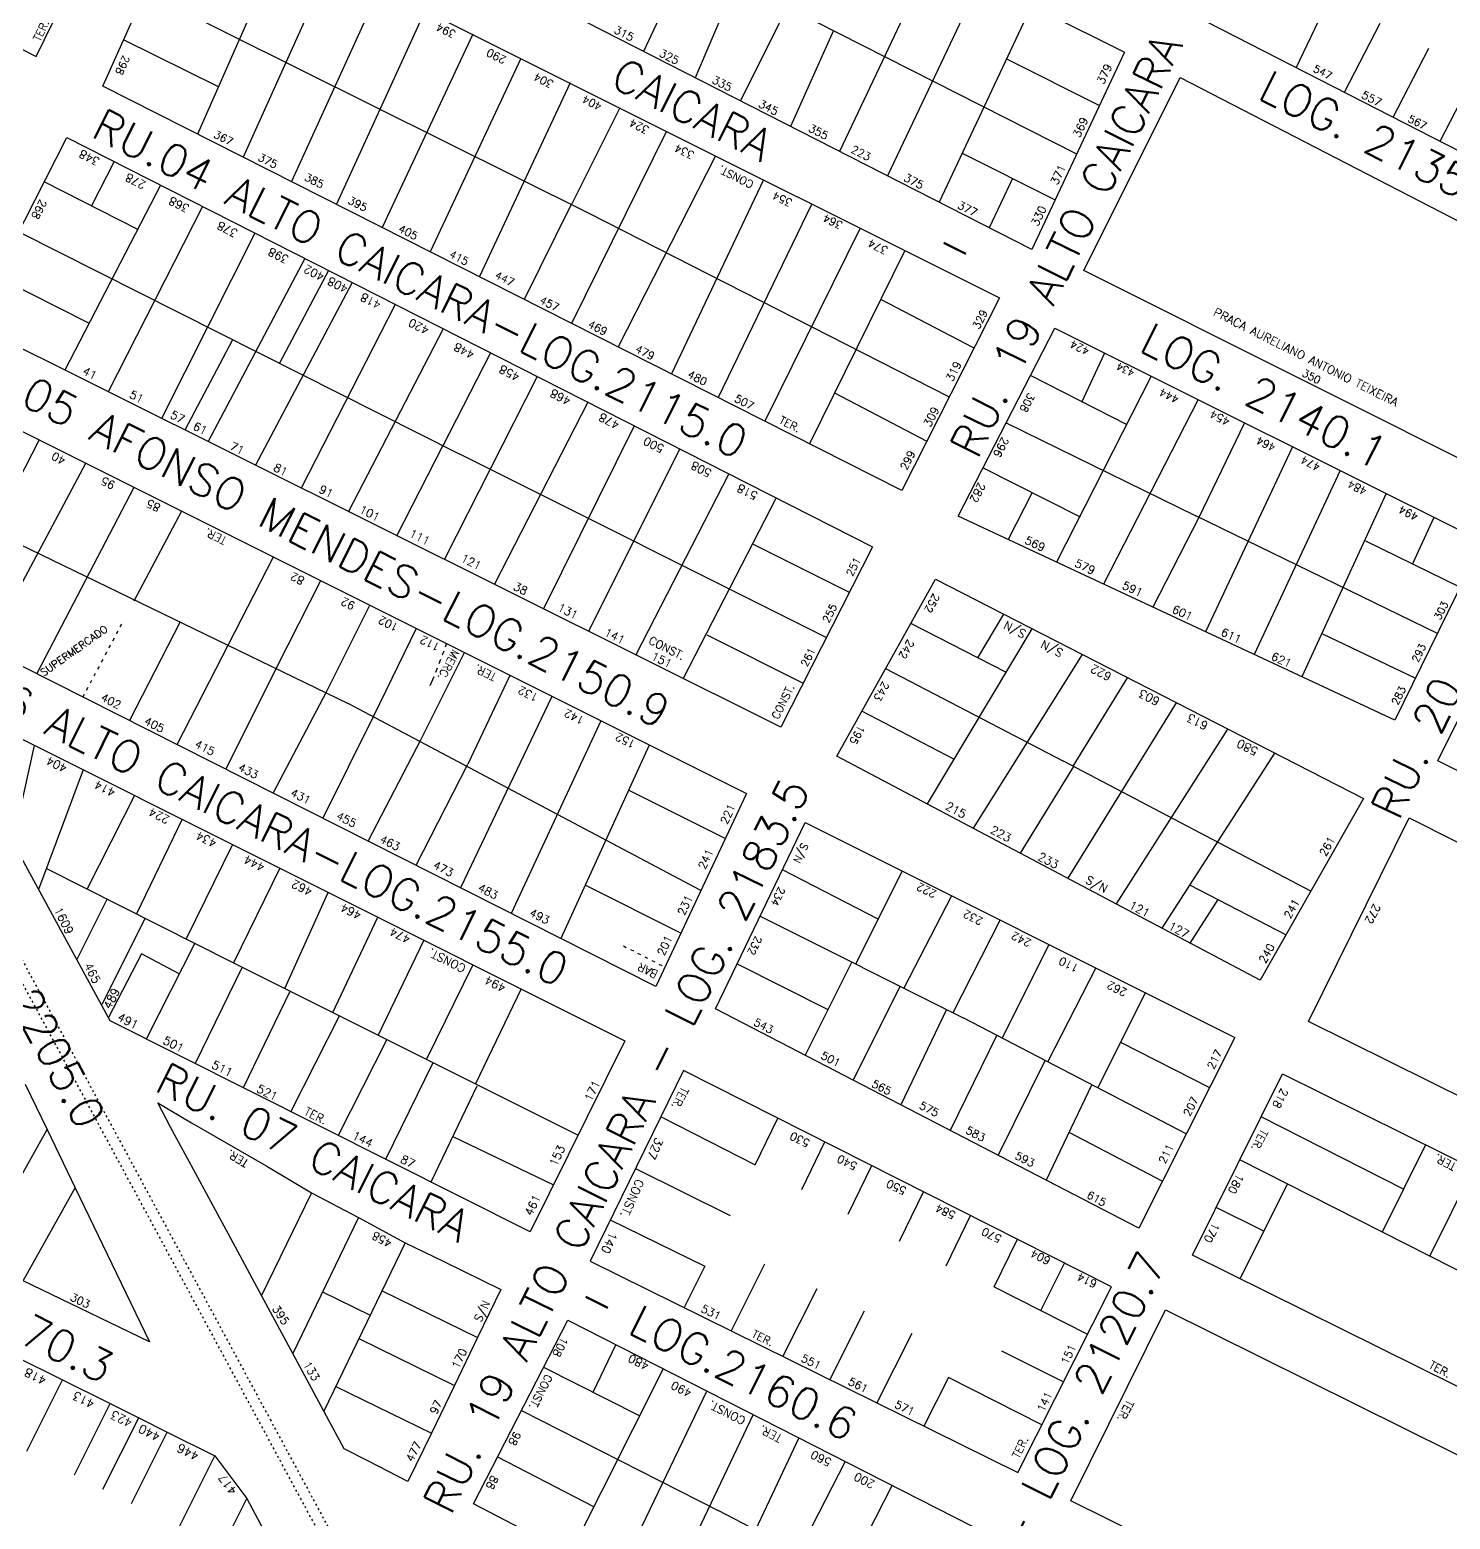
# Model space of a CAD drawing. Extents: x 714896 to 749292, y 8417558 to 8447149.
# Drawn here: x 741851.2 to 742118.2, y 8424112.7 to 8424392.5 of the extents above; entities that cross this region are included whole.
import ezdxf

# ---------------------------------------------------------------- set-up
doc = ezdxf.new("R2010")
doc.units = 0
doc.header["$MEASUREMENT"] = 0
doc.linetypes.add('ACAD_ISO03W100', pattern=[30, 12, -18])
for name, color, linetype in [('LOTE', 7, 'CONTINUOUS'), ('NUM-PORTA', 7, 'CONTINUOUS'), ('QUADRA', 6, 'CONTINUOUS'), ('TEXTO', 7, 'CONTINUOUS'), ('TEXTODERUA', 3, 'CONTINUOUS')]:
    doc.layers.add(name, color=color, linetype=linetype)
doc.styles.add('ROMANS', font='ROMANS.SHX', dxfattribs={"height": 1.5})
doc.styles.add('ROMANS3-5', font='romans.shx', dxfattribs={"height": 3.5})

msp = doc.modelspace()

# ---------------------------------------------------------------- linework, layer by layer
at = {"layer": 'LOTE', "color": 7}
for p, q in [((741898.87, 8424409.46, 538.82), (741882.77, 8424372.94, 537.46)), ((741974.91, 8424406.26, 535.83), (741966.56, 8424388.47, 536.57)), ((742047.98, 8424369.18, 535.57), (741974.91, 8424406.26, 535.83)), ((742020.79, 8424406.33, 534.95), (742003.38, 8424369.68, 536.57)), ((741907.77, 8424405.02, 538.82), (741891.35, 8424368.6, 537.46)), ((741917, 8424400.4, 538.82), (741900.42, 8424364.01, 537.46)), ((741984, 8424401.64, 535.82), (741976.26, 8424383.52, 536.57)), ((742029.87, 8424401.81, 534.95), (742012.42, 8424365.07, 536.57)), ((741872.88, 8424399.62, 537.47), (741956.29, 8424358.06, 538.22)), ((741925.56, 8424396.12, 538.82), (741908.85, 8424359.75, 537.46)), ((741993.55, 8424396.8, 535.81), (741984.8, 8424379.16, 536.57)), ((742039.45, 8424397.03, 534.95), (742022.13, 8424360.12, 536.57)), ((742002.28, 8424392.37, 535.8), (741994.17, 8424374.38, 536.57)), ((742089.22, 8424385.37, 535.35), (742093.43, 8424394.13, 535.19)), ((742104.93, 8424393.69, 535.35), (742098.22, 8424380.77, 535.35)), ((741886.68, 8424381.83, 537.76), (741868.84, 8424390.63, 537.47)), ((741934.46, 8424391.68, 538.82), (741917.43, 8424355.4, 537.46)), ((742114.11, 8424388.99, 535.35), (742107.4, 8424376.07, 535.35)), ((741943.52, 8424387.15, 538.82), (741926.5, 8424350.81, 537.46)), ((742034.65, 8424387.15, 535.48), (742052.27, 8424378.32, 535.57)), ((742122.93, 8424384.48, 535.35), (742116.22, 8424371.56, 535.35)), ((741952.75, 8424382.53, 538.82), (741935.73, 8424346.14, 537.46)), ((741962.13, 8424377.84, 538.82), (741953.02, 8424359.7, 538.21)), ((741970.86, 8424373.48, 538.82), (741953.06, 8424337.37, 537.46)), ((742026.34, 8424369.43, 536.02), (742043.93, 8424360.56, 535.57)), ((741867.09, 8424367.76), (741862.81, 8424359.46, -0.33)), ((741980.08, 8424368.87, 538.82), (741961.81, 8424332.95, 537.46)), ((741871.65, 8424354.96, 535.6), (741853.94, 8424363.97, 534.82)), ((741989.14, 8424364.34, 538.82), (741971.85, 8424327.87, 537.46)), ((742035.89, 8424364.61, -0.41), (742031.53, 8424355.32)), ((741875.78, 8424363.34, 536.21), (741857.84, 8424328.55, 534.82)), ((741883.68, 8424359.33, 536.21), (741865.93, 8424324.52, 534.82)), ((741952.99, 8424359.72, 538.21), (741944.15, 8424341.88, 537.46)), ((741998.2, 8424359.81, 538.82), (741980.6, 8424323.44, 537.46)), ((741956.29, 8424358.06, 538.22), (742024.02, 8424323.58, 539.53)), ((741849.14, 8424354.54, 534.82), (741931.92, 8424312.85, 535.49)), ((741893.55, 8424354.31, 536.21), (741876, 8424319.51, 534.82)), ((742007.26, 8424355.28, 538.82), (741989.35, 8424319.01, 537.46)), ((742015.66, 8424351.08, 538.82), (741997.77, 8424314.75, 537.46)), ((741902.93, 8424349.55, 536.21), (741884.74, 8424315.15, 534.82)), ((741907.37, 8424347.31, 536.21), (741898.14, 8424329.86, 535.5)), ((741844.9, 8424346.22, 534.82), (741862.41, 8424337.41, 534.96)), ((741911.82, 8424345.04, 536.21), (741893.66, 8424310.71, 534.82)), ((742011.11, 8424341.89, 538.72), (742028.66, 8424332.74, 539.53)), ((741919.88, 8424340.94, 536.21), (741902.24, 8424306.43, 534.82)), ((741928.93, 8424336.35, 536.21), (741911.15, 8424301.99, 534.82)), ((741889.34, 8424334.29, 535.51), (741880.36, 8424317.32, 534.82)), ((741937.82, 8424331.84, 536.21), (741928.88, 8424314.38, 535.49)), ((742048.92, 8424322.58, 536.5), (742053.23, 8424331.8, 536.47)), ((741946.55, 8424327.41, 536.21), (741929.14, 8424293.03, 534.82)), ((742057.48, 8424318.27, 536.49), (742039.3, 8424327.58, 536.55)), ((742061.96, 8424327.44, 536.47), (742044.18, 8424292.5, 536.55)), ((741956.09, 8424322.56, 536.21), (741938.55, 8424288.34, 534.82)), ((742002.47, 8424324.34, 538.27), (742019.8, 8424315.24, 539.53)), ((742070.78, 8424323.04, 536.47), (742053, 8424288.37, 536.55)), ((741964.81, 8424318.13, 536.21), (741947.79, 8424283.73, 534.82)), ((742034.72, 8424318.68, 536.55), (742070.36, 8424301.18, 536.49)), ((742079.51, 8424318.68, 536.47), (742070.93, 8424300.9, 536.49)), ((741835.01, 8424280.48, 536.7), (741852.98, 8424315.4, 532.9)), ((741920.23, 8424297.47, 534.82), (741928.88, 8424314.38, 535.49)), ((741973.37, 8424313.79, 536.21), (741956.21, 8424279.54, 534.82)), ((742088.5, 8424314.19, 536.47), (742072.15, 8424279.42, 536.55)), ((741861.71, 8424311.04, 532.9), (741843.19, 8424276.32, 536.68)), ((742000.9, 8424278.33, 535.96), (741931.92, 8424312.85, 535.49)), ((741982.59, 8424309.11, 536.21), (741965.12, 8424275.1, 534.82)), ((742048.68, 8424300.98, 536.52), (742030.36, 8424310.22, 536.55)), ((742097.5, 8424309.7, 536.47), (742081.35, 8424275.12, 536.55)), ((741825.66, 8424307.31, 531.34), (741911.09, 8424265.96, 534.2)), ((741870.77, 8424306.51, 532.9), (741852.53, 8424271.58, 536.68)), ((742039.61, 8424305.56, 536.53), (742035.12, 8424296.74, 536.55)), ((742106.14, 8424305.39, 536.47), (742090.27, 8424270.95, 536.55)), ((741991.47, 8424304.59, 536.21), (741974.03, 8424270.66, 534.82)), ((741879.73, 8424302.07, 532.9), (741870.76, 8424285.19, 534.74)), ((742070.93, 8424300.9, 536.49), (742062.29, 8424284.03, 536.55)), ((742115.75, 8424279.11, 536.31), (742070.36, 8424301.18, 536.49)), ((742115.09, 8424300.92, 536.47), (742111.07, 8424292.2, 536.49)), ((741987.19, 8424295.86, 535.85), (742005.24, 8424286.87, 535.96)), ((742102.22, 8424296.51, 536.45), (742120.03, 8424287.83, 536.31)), ((741896.96, 8424293.43, 532.9), (741878.92, 8424258.27, 536.7)), ((741905.86, 8424288.99, 532.9), (741897.67, 8424272.83, 534.15)), ((741915.08, 8424284.38, 532.9), (741906.92, 8424268.1, 534.18)), ((742034.2, 8424282.74, 534.68), (742029.31, 8424274.54, 534.3)), ((741879.48, 8424281.27, 534.69), (741869.96, 8424262.72, 536.7)), ((741923.81, 8424280.02, 532.9), (741915.79, 8424263.58, 534.2)), ((742034.63, 8424271.82, 534.27), (742016.78, 8424280.96, 534.75)), ((742039.54, 8424279.99, 534.68), (742019.88, 8424247.06, 533.17)), ((741929.37, 8424276.58, 532.96), (741929.57, 8424277.14, 532.9)), ((741978.45, 8424278.87, 535.36), (741996.54, 8424269.77, 535.96)), ((742094.16, 8424279.01, 536.47), (742111.62, 8424270.71, 536.31)), ((741932.87, 8424275.49, 532.9), (741924.68, 8424259.07, 534.21)), ((741928.19, 8424273.48, 533.25), (741928.5, 8424274.28, 533.18)), ((741928.8, 8424275.06, 533.11), (741929.09, 8424275.83, 533.04)), ((742049, 8424275.14, 534.68), (742028.51, 8424242.5, 533.17)), ((741897.67, 8424272.83, 534.15), (741888.09, 8424253.62, 536.7)), ((741927.53, 8424271.85, 533.38), (741927.86, 8424272.67, 533.31)), ((742012.06, 8424272.49, 534.75), (742045.52, 8424255.09, 533.85)), ((741926.49, 8424269.33, 533.56), (741927.19, 8424271.02, 533.44)), ((741941.44, 8424271.22, 532.9), (741933.55, 8424254.54, 534.2)), ((742057.48, 8424270.79, 534.68), (742047.26, 8424254.17, 533.84)), ((741906.92, 8424268.1, 534.18), (741896.94, 8424249.15, 536.7)), ((741977.34, 8424230.82, 532.9), (741911.09, 8424265.96, 534.2)), ((741949.34, 8424267.27, 532.9), (741932.17, 8424231.32, 536.7)), ((742066.67, 8424266.08, 534.68), (742046.29, 8424233.1, 533.17)), ((741915.79, 8424263.58, 534.2), (741906.28, 8424244.42, 536.7)), ((742024.88, 8424255.5, 533.78), (742007.6, 8424264.49, 534.75)), ((741958.57, 8424262.66, 532.9), (741941.67, 8424226.51, 536.7)), ((742076.31, 8424261.14, 534.68), (742055.36, 8424228.3, 533.17)), ((741852.08, 8424258.07), (741848.03, 8424239.9)), ((741924.68, 8424259.07, 534.21), (741914.8, 8424240.11, 536.7)), ((741967.63, 8424258.13, 532.9), (741951.01, 8424221.79, 536.7)), ((742091.97, 8424230.68, 532.29), (742045.52, 8424255.09, 533.85)), ((742085.15, 8424256.61, 534.68), (742063.99, 8424223.74, 533.17)), ((741861.27, 8424253.48), (741852.87, 8424231.02)), ((741923.81, 8424235.55, 536.7), (741933.55, 8424254.54, 534.2)), ((742037.4, 8424237.8, 533.17), (742047.43, 8424254.08, 533.83)), ((741981.93, 8424240.55, 532.9), (741963.76, 8424249.66, 8.6)), ((741870.89, 8424248.66), (741861.98, 8424231.13)), ((741879.84, 8424244.19), (741871.3, 8424226.43)), ((741889.3, 8424239.45), (741880.62, 8424221.73)), ((741854.35, 8424234.97), (741889.53, 8424217.23)), ((741898.23, 8424234.99), (741889.53, 8424217.23)), ((742010.63, 8424225.44, 531.64), (741992.66, 8424234.66, 531.74)), ((742015.17, 8424234.48, 531.74), (742006.47, 8424217.02, 531.63)), ((741899.16, 8424212.41), (741907.32, 8424230.44)), ((741973.55, 8424222.77, 532.9), (741955.58, 8424231.78, 14.53)), ((742024.45, 8424229.83, 531.74), (742015.51, 8424212.47, 531.59)), ((742069.19, 8424231.89, 533.31), (742087.31, 8424222.49, 532.29)), ((741865.77, 8424229.21), (741860.04, 8424217.84)), ((741872.92, 8424225.61), (741864.74, 8424209.39)), ((741908.2, 8424207.89), (741916.64, 8424225.78)), ((741988.49, 8424225.98, 531.74), (742026.79, 8424206.79, 531.53)), ((742033.56, 8424225.28, 531.74), (742024.72, 8424207.83, 531.54)), ((741925.29, 8424221.45), (741916.72, 8424203.63)), ((741872.22, 8424218.89), (741865.99, 8424206.96)), ((741879.3, 8424215.13), (741872.22, 8424218.89)), ((741882.24, 8424220.91), (741873.09, 8424202.9)), ((742042.75, 8424220.68, 531.74), (742033.98, 8424203.08, 531.48)), ((741891.15, 8424216.42), (741882.29, 8424198.29)), ((741889.53, 8424217.23), (741954.29, 8424184.85)), ((741934.48, 8424216.85), (741925.79, 8424199.1)), ((742005.69, 8424217.41, 531.63), (741996.95, 8424199.84, 531.84)), ((742051.59, 8424216.25, 531.74), (742042.54, 8424198.65, 531.4)), ((742005.97, 8424195.16, 531.84), (742014.79, 8424212.77, 531.59)), ((741900.13, 8424211.93), (741891.34, 8424193.74)), ((741943.56, 8424212.31), (741934.99, 8424194.5)), ((742060.88, 8424211.61, 531.74), (742051.97, 8424193.77, 531.24)), ((741909.41, 8424207.3), (741900.26, 8424189.27)), ((742023.5, 8424208.45, 531.55), (742014.9, 8424190.54, 531.84)), ((742068.57, 8424185.09, 530.11), (742026.79, 8424206.79, 531.53)), ((741918.35, 8424202.82), (741909.19, 8424184.79)), ((742032.96, 8424203.6, 531.49), (742024.18, 8424185.73, 531.84)), ((742056.2, 8424202.32, 531.31), (742072.95, 8424193.78, 530.11)), ((742042.02, 8424198.92, 531.41), (742033.2, 8424181.06, 531.84)), ((741918.11, 8424180.31), (741927.02, 8424198.51)), ((741926.64, 8424176.04), (741935.31, 8424194.13)), ((742050.84, 8424194.35, 531.27), (742042.22, 8424176.39, 531.84)), ((741969.85, 8424188.26, 532.07), (741987.53, 8424179.26, 532.41)), ((741987.53, 8424179.26, 532.41), (741991.78, 8424188.06, 532.07)), ((742046.49, 8424185.37, 531.37), (742064.1, 8424176.22, 530.11)), ((741930.73, 8424184.57), (741949.66, 8424175.5)), ((741996.29, 8424174.62, 532.45), (742000.62, 8424183.59, 532.07)), ((742005.05, 8424169.99, 532.47), (742009.45, 8424179.12, 532.07)), ((741965.08, 8424178.58, 532.07), (741982.87, 8424169.73, 532.69)), ((741904.14, 8424174.03, 536.15), (741894.79, 8424154.68, 536.15)), ((742014.67, 8424164.9, 532.49), (742019.18, 8424174.21, 532.07)), ((741912.98, 8424169.36, 536.15), (741900.65, 8424143.83, 536.15)), ((741960.32, 8424168.9, 532.07), (741978.11, 8424160.24, 533.1)), ((742023.41, 8424160.28, 532.5), (742028.02, 8424169.74, 532.07)), ((742032.48, 8424156.34, 532.49), (742036.86, 8424165.27, 532.07)), ((741921.78, 8424164.62, 534.15), (741906.5, 8424133, 534.15)), ((741978.11, 8424160.24, 533.1), (741974.19, 8424152.46, 533.89)), ((741989.29, 8424160.62, 532.94), (741983.03, 8424148.1, 533.89)), ((742041.26, 8424151.88, 532.49), (742045.7, 8424160.8, 532.07)), ((741906.24, 8424155.39, 535.15), (741915.2, 8424151, 534.15)), ((741917.44, 8424155.61, 536.15), (741935.39, 8424146.83, 534.15)), ((741999.12, 8424155.98, 532.96), (741992.75, 8424143.29, 533.89)), ((742032.48, 8424156.34, 532.49), (742049.98, 8424147.42, 532.49)), ((742008.05, 8424151.77, 532.97), (742001.59, 8424138.92, 533.89)), ((741913.08, 8424146.62, 536.15), (741931.04, 8424137.82, 534.15)), ((742016.97, 8424147.55, 532.95), (742010.43, 8424134.56, 533.89)), ((741957.11, 8424136.56, 534.86), (741961.38, 8424145.46, 533.06)), ((742033.84, 8424144.29, 532.74), (742045.48, 8424138.46, 532.49)), ((741947.78, 8424141.24, 536.4), (741965.76, 8424132.16, 534.49)), ((741970.27, 8424140.93, 533.06), (741952.74, 8424106.13, 535.41)), ((741908.74, 8424137.61, 536.15), (741926.69, 8424128.82, 534.15)), ((742023.9, 8424139.29, 533.09), (742019.25, 8424130.13, 533.88)), ((742041.44, 8424130.41, 532.49), (742023.9, 8424139.29, 533.09)), ((741978.45, 8424136.77, 533.06), (741961.51, 8424101.55, 535.41)), ((741943.62, 8424133.12, 536.4), (741980.61, 8424114.32, 534.75)), ((741987.16, 8424132.34, 533.06), (741970.34, 8424096.95, 535.41)), ((741995.77, 8424127.96, 533.06), (741987.62, 8424110.7, 534.73)), ((741939.15, 8424124.41, 536.4), (741957.16, 8424115.08, 535.26)), ((742004.48, 8424123.53, 533.06), (741986.46, 8424088.54, 535.41)), ((742013.28, 8424119.05, 533.06), (741995.31, 8424083.92, 535.41)), ((742022.66, 8424092.45, 535.41), (741980.61, 8424114.32, 534.75))]:
    msp.add_line(p, q, dxfattribs=at)
at = {"layer": 'LOTE', "color": 7, "linetype": 'ACAD_ISO03W100', "ltscale": 0.05}
for p, q in [((741868.46, 8424280.86, 535.21), (741861.22, 8424267.22, 536.7)), ((741962.78, 8424220.39, 533.68), (741970.57, 8424216.43, 532.91))]:
    msp.add_line(p, q, dxfattribs=at)
at = {"layer": 'LOTE', "color": 7, "linetype": 'ACAD_ISO03W100', "ltscale": 0.03, "elevation": 525.12}
msp.add_lwpolyline([(741910.82, 8424100.47), (741861.67, 8424191.53), (741834.61, 8424241.67), (741834.51, 8424241.84), (741834.43, 8424242.13), (741834.44, 8424242.42), (741834.49, 8424242.61), (741834.56, 8424242.77), (741834.72, 8424242.97), (741834.95, 8424243.14), (741835.19, 8424243.23), (741835.41, 8424243.26), (741835.63, 8424243.24), (741835.88, 8424243.16), (741836.08, 8424243.02), (741836.29, 8424242.78), (741836.38, 8424242.6), (741848.45, 8424220.24), (741896.39, 8424131.41), (741913.67, 8424099.35)], dxfattribs=at)
at = {"layer": 'LOTE', "color": 7, "linetype": 'CONTINUOUS', "elevation": 533.17, "flags": 128}
msp.add_lwpolyline([(742069.29, 8424220.94), (742074.55, 8424229.11)], dxfattribs=at)
at = {"layer": 'LOTE', "color": 7}
for points in [[(741984.18, 8424217.03), (742001.2, 8424208.46)], [(741850.66, 8424125.46), (741857.38, 8424138.87)], [(741859.6, 8424121), (741866.32, 8424134.41)], [(741864.97, 8424118.32), (741871.69, 8424131.73)], [(741870.34, 8424115.64), (741877.06, 8424129.05)], [(741879.29, 8424111.18), (741886.01, 8424124.59)], [(741885.29, 8424103.17), (741892.01, 8424116.59)]]:
    msp.add_lwpolyline(points, dxfattribs=at)
at = {"layer": 'LOTE', "color": 7, "linetype": 'CONTINUOUS'}
for points in [[(742109.39, 8424174.71), (742082.64, 8424188.28)], [(742113.51, 8424183.01), (742105.4, 8424166.64)], [(742176.75, 8424130.46), (742078.64, 8424180.21)], [(742122.47, 8424178.57), (742114.28, 8424162.04)], [(742078.72, 8424157.85), (742087.56, 8424175.69)], [(742083.16, 8424166.81), (742074.2, 8424171.25)]]:
    msp.add_lwpolyline(points, dxfattribs=at)
at = {"layer": 'LOTE', "color": 7, "linetype": 'CONTINUOUS', "flags": 128}
for points in [[(741840.95, 8424161.79), (741854.5, 8424185.87)], [(741849.96, 8424157.45), (741859.78, 8424174.91)]]:
    msp.add_lwpolyline(points, dxfattribs=at)
at = {"layer": 'QUADRA', "color": 6}
for points in [[(741814.08, 8424450.82), (741735.73, 8424490.37), (741720.84, 8424465.63), (741734.15, 8424447.76), (741797.19, 8424415.9), (741811.62, 8424408.25), (741846.28, 8424390.61), (741852.44, 8424387.53), (741869.61, 8424422.59), (741814.08, 8424450.82)], [(741904.36, 8424464.37), (742056.96, 8424388.31), (742039.55, 8424351.22), (741887.48, 8424428.82), (741904.36, 8424464.37)], [(742090.86, 8424429.27), (742169.95, 8424389.33), (742152.03, 8424353.24), (742072.49, 8424393.93), (742090.86, 8424429.27)], [(741881.26, 8424418.26), (742033.45, 8424342.19), (742015.09, 8424305.96), (741864.95, 8424381.96), (741881.26, 8424418.26)], [(742067.4, 8424383.55), (742147.55, 8424342.25), (742129.99, 8424306.91), (742049.29, 8424347.3), (742067.4, 8424383.55)], [(741858.18, 8424372.29), (742009.58, 8424295.4), (741992.35, 8424261.52), (741840.35, 8424337.27), (741858.18, 8424372.29)], [(742043.88, 8424336.47), (742124.22, 8424296.36), (742107.73, 8424262.78), (742025.68, 8424301.15), (742043.88, 8424336.47)], [(741834.51, 8424324.66), (741985.91, 8424249), (741968.85, 8424212.76), (741825.84, 8424285.01), (741818.63, 8424293.5), (741834.51, 8424324.66)], [(742115.81, 8424255.19), (742133.62, 8424291), (742294.64, 8424210.26), (742276.71, 8424174.5), (742115.81, 8424255.19)], [(742021.42, 8424289.28), (742101.86, 8424248.08), (742082.47, 8424213.97), (742002.88, 8424256.03), (742021.42, 8424289.28)], [(741841.45, 8424263.39), (741963.07, 8424202.55), (741945.29, 8424166.68), (741866.33, 8424206.29), (741836.47, 8424261.13), (741841.45, 8424263.39)], [(741996.95, 8424243.59), (742077.7, 8424203.21), (742059.65, 8424167.36), (741980.11, 8424208.56), (741996.95, 8424243.59)], [(742091.52, 8424206.2), (742110.47, 8424244.44), (742208.73, 8424194.97), (742190.07, 8424157.34), (742091.52, 8424206.2)], [(741956.53, 8424161.17), (742036.93, 8424121.46), (742054.52, 8424156.35), (741974.1, 8424196.99), (741956.53, 8424161.17)], [(742069.76, 8424162.29), (742086.64, 8424196.34), (742185.19, 8424147.48), (742168.31, 8424113.44), (742069.76, 8424162.29)], [(742046.88, 8424116.15), (742064.65, 8424151.99), (742163.2, 8424103.13), (742145.44, 8424067.29), (742046.88, 8424116.15)], [(741952.32, 8424150.1), (742031.65, 8424109.7), (742013.34, 8424074.52), (741934.62, 8424115.57), (741952.32, 8424150.1)]]:
    msp.add_lwpolyline(points, close=True, dxfattribs=at)
at = {"layer": 'QUADRA', "color": 6, "linetype": 'CONTINUOUS'}
msp.add_lwpolyline([(741850.38, 8424194.42), (741854.5, 8424185.87), (741859.78, 8424174.91), (741865.78, 8424162.47), (741873.71, 8424146.02), (741873.71, 8424146.02), (741860.66, 8424152.3), (741849.96, 8424157.45)], dxfattribs=at)
at = {"layer": 'QUADRA', "linetype": 'CONTINUOUS', "elevation": 534.15}
msp.add_lwpolyline([(741939.74, 8424155.83), (741935.39, 8424146.83), (741931.04, 8424137.82), (741926.69, 8424128.82), (741922.3, 8424119.74), (741914.77, 8424123.62), (741910.32, 8424125.92), (741906.5, 8424133), (741900.65, 8424143.83), (741894.79, 8424154.68), (741889.01, 8424165.41), (741882.37, 8424177.7), (741877.7, 8424186.36), (741875.26, 8424190.88), (741881.64, 8424187.17), (741888.27, 8424183.32), (741895.75, 8424178.98), (741904.14, 8424174.03), (741912.98, 8424169.36), (741921.78, 8424164.62), (741928.91, 8424161.13), (741939.74, 8424155.83)], close=True, dxfattribs=at)
at = {"layer": 'QUADRA', "color": 6}
msp.add_lwpolyline([(741848.43, 8424143.34), (741857.38, 8424138.87), (741866.32, 8424134.41), (741871.69, 8424131.73), (741877.06, 8424129.05), (741886.01, 8424124.59), (741892.01, 8424116.59), (741896.71, 8424107.76)], dxfattribs=at)

# ---------------------------------------------------------------- texts
at = {"layer": 'NUM-PORTA', "color": 7, "style": 'ROMANS'}
for s, height, rotation, p in [('394', 1.476, 153.4764, (741931.45, 8424392.18)), ('315', 1.486, 333.0599, (741960.87, 8424392.03)), ('298', 1.443, 245.3519, (741868.79, 8424387.87)), ('290', 1.476, 153.471, (741940.93, 8424387.37)), ('325', 1.486, 333.0602, (741969.37, 8424387.66)), ('304', 1.476, 153.4681, (741949.8, 8424382.81)), ('335', 1.5, 333.0662, (741979.28, 8424382.64)), ('379', 1.504, 64.7649, (742053.04, 8424382.16)), ('547', 1.403, 332.9395, (742092.27, 8424384.75)), ('557', 1.5, 332.9489, (742101.34, 8424379.81)), ('404', 1.477, 153.453, (741958.93, 8424378.6)), ('345', 1.486, 333.0662, (741988.02, 8424378.11)), ('324', 1.477, 153.453, (741967.77, 8424374.18)), ('369', 1.504, 64.7649, (742048.53, 8424372.14)), ('567', 1.406, 332.9651, (742110.07, 8424375.33)), ('367', 1.457, 333.2451, (741885.62, 8424372.4)), ('355', 1.486, 333.0828, (741997.41, 8424373.54)), ('348', 1.532, 153.0555, (741864.51, 8424368.28)), ('334', 1.476, 153.4556, (741976.25, 8424369.44)), ('223', 1.486, 333.0662, (742005.39, 8424369.57)), ('375', 1.457, 333.2142, (741893.98, 8424368.09)), ('371', 1.504, 64.7649, (742044.35, 8424363.23)), ('278', 1.532, 153.0555, (741873.21, 8424363.86)), ('385', 1.457, 333.2337, (741902.69, 8424364.37)), ('375', 1.487, 333.0922, (742015.32, 8424364.25)), ('368', 1.533, 153.0704, (741881.37, 8424359.46)), ('395', 1.457, 333.21, (741910.86, 8424360)), ('354', 1.476, 153.4435, (741994.67, 8424360.5)), ('268', 1.473, 243.0808, (741853.19, 8424360.81)), ('377', 1.487, 333.0922, (742025.43, 8424359.09)), ('330', 1.503, 64.6463, (742040.68, 8424355.49)), ('378', 1.534, 153.0752, (741890.46, 8424354.8)), ('405', 1.457, 333.1831, (741920.33, 8424354.67)), ('364', 1.477, 153.4382, (742004.15, 8424356.28)), ('374', 1.5, 153.4278, (742012.67, 8424351.56)), ('398', 1.534, 153.0779, (741900.04, 8424349.89)), ('415', 1.457, 333.1802, (741929.89, 8424349.89)), ('402', 1.534, 153.0795, (741906.75, 8424346.64)), ('408', 1.534, 153.0795, (741911.21, 8424344.37)), ('447', 1.457, 333.1854, (741938.46, 8424345.95)), ('418', 1.535, 153.0802, (741917.4, 8424341.37)), ('457', 1.457, 333.1732, (741946.88, 8424341.25)), ('329', 1.449, 63.2621, (742029.62, 8424336.14)), ('420', 1.534, 153.0805, (741926.42, 8424336.56)), ('469', 1.457, 333.1711, (741955.95, 8424336.71)), ('448', 1.534, 153.0805, (741934.95, 8424332)), ('479', 1.457, 333.1671, (741964.84, 8424332.09)), ('424', 1.46, 153.5056, (742050.54, 8424332.62)), ('41', 1.532, 333.4528, (741860.99, 8424327.89)), ('458', 1.534, 153.0799, (741943.47, 8424327.82)), ('480', 1.457, 333.1656, (741974.7, 8424327.3)), ('319', 1.5, 63.2621, (742024.65, 8424326.29)), ('434', 1.364, 153.4977, (742059, 8424328.49)), ('350', 1.404, 333.0313, (742090.17, 8424327.56)), ('51', 1.533, 333.4649, (741869.8, 8424323.49)), ('468', 1.534, 153.0791, (741953.04, 8424323.3)), ('444', 1.461, 153.5592, (742067.33, 8424323.58)), ('507', 1.457, 333.1612, (741983.51, 8424322.75)), ('308', 1.445, 242.8601, (742038.9, 8424324.45)), ('57', 1.532, 333.4528, (741877.48, 8424319.68)), ('478', 1.535, 153.0781, (741962.2, 8424318.79)), ('309', 1.5, 63.2621, (742020.46, 8424317.76)), ('454', 1.5, 153.5592, (742076.93, 8424319.42)), ('61', 1.532, 333.4528, (741881.75, 8424317.55)), ('71', 1.534, 333.4854, (741888.68, 8424313.79)), ('500', 1.534, 153.0752, (741970.57, 8424314.31)), ('296', 1.5, 242.8601, (742033.97, 8424316.17)), ('464', 1.461, 153.5942, (742085.55, 8424314.53)), ('40', 1.509, 153.5942, (741858.14, 8424312.1)), ('81', 1.534, 333.4854, (741896.86, 8424309.78)), ('508', 1.533, 153.0708, (741979.5, 8424309.73)), ('299', 1.447, 63.2742, (742016.02, 8424309.67)), ('474', 1.461, 153.5565, (742093.93, 8424310.86)), ('95', 1.509, 153.5942, (741867.42, 8424307.46)), ('484', 1.46, 153.6126, (742102.71, 8424306.33)), ('91', 1.533, 333.4789, (741905.42, 8424305.69)), ('518', 1.532, 153.0658, (741988.18, 8424305.47)), ('282', 1.5, 242.8601, (742029.57, 8424307.63)), ('85', 1.508, 153.5778, (741875.95, 8424303.24)), ('101', 1.533, 333.4796, (741913, 8424301.9)), ('494', 1.46, 153.6126, (742112.31, 8424301.54)), ('111', 1.533, 333.4723, (741922.38, 8424297.4)), ('569', 1.514, 334.8528, (742038.07, 8424296.09)), ('121', 1.532, 333.464, (741932.08, 8424292.74)), ('251', 1.417, 63.1519, (742005.82, 8424289.7)), ('579', 1.516, 334.9136, (742047.45, 8424291.77)), ('82', 1.508, 153.564, (741903.01, 8424289.51)), ('38', 1.533, 333.478, (741941.94, 8424287.43)), ('591', 1.517, 334.9325, (742056.38, 8424287.6)), ('92', 1.508, 153.548, (741912.49, 8424284.8)), ('252', 1.455, 241.0666, (742021.06, 8424286.76)), ('131', 1.532, 333.4671, (741950.25, 8424283.47)), ('255', 1.411, 63.1227, (742001.37, 8424280.96)), ('601', 1.517, 334.9664, (742065.75, 8424283.12)), ('303', 1.381, 63.4257, (742116.29, 8424281.5, 0)), ('102', 1.507, 153.5363, (741920.67, 8424280.75)), ('141', 1.532, 333.4671, (741959.03, 8424278.79)), ('S/N', 1.574, 152.753, (742038.61, 8424279.54)), ('611', 1.517, 334.9664, (742074.92, 8424278.83)), ('112', 1.507, 153.5142, (741928.49, 8424277.03)), ('242', 1.455, 241.0666, (742016.25, 8424278.12)), ('S/N', 1.574, 152.753, (742045.61, 8424275.96)), ('293', 1.383, 63.416, (742112.1, 8424273.54)), ('151', 1.532, 333.4752, (741967.87, 8424274.31)), ('261', 1.414, 63.1653, (741997.3, 8424272.72)), ('621', 1.517, 334.9664, (742084.36, 8424274.27)), ('622', 1.576, 152.7783, (742054.69, 8424271.48)), ('132', 1.507, 153.5187, (741946.94, 8424267.56)), ('243', 1.451, 240.9976, (742011.56, 8424270.21)), ('283', 1.401, 62.9762, (742108.29, 8424265.5)), ('402', 1.505, 333.3674, (741864.43, 8424266.57)), ('603', 1.576, 152.7783, (742063.77, 8424266.83)), ('405', 1.505, 333.333, (741872.58, 8424262.14)), ('142', 1.507, 153.5111, (741955.6, 8424263.26)), ('613', 1.576, 152.7783, (742072.84, 8424262.26)), ('152', 1.507, 153.5111, (741965.22, 8424258.79)), ('195', 1.451, 240.9976, (742007, 8424262.04)), ('415', 1.505, 333.333, (741882.07, 8424257.82)), ('580', 1.576, 152.7783, (742082.2, 8424257.46)), ('404', 1.565, 153.3141, (741858.44, 8424254.27)), ('433', 1.504, 333.2835, (741890.24, 8424253.45)), ('414', 1.565, 153.3141, (741867.48, 8424249.75)), ('431', 1.504, 333.2943, (741900.08, 8424248.69)), ('224', 1.565, 153.3141, (741877.68, 8424244.62)), ('221', 1.504, 64.7882, (741982.27, 8424243.12)), ('215', 1.563, 332.0452, (742023.14, 8424246.18)), ('455', 1.503, 333.2821, (741908.68, 8424244.33)), ('434', 1.565, 153.3141, (741886.54, 8424240.2)), ('463', 1.503, 333.2506, (741916.85, 8424239.95)), ('223', 1.563, 332.0452, (742031.59, 8424241.72)), ('241', 1.504, 64.7893, (741978.12, 8424234.65)), ('S/N', 1.429, 244.2067, (741996.33, 8424239.92)), ('261', 1.465, 60.6302, (742094.76, 8424237.1)), ('444', 1.565, 153.3141, (741895.56, 8424235.7)), ('473', 1.503, 333.2593, (741926.89, 8424235.07)), ('233', 1.564, 332.0372, (742040.5, 8424236.69)), ('462', 1.565, 153.3141, (741904.53, 8424231.1)), ('222', 1.487, 153.3856, (742021.78, 8424230.63)), ('S/N', 1.564, 332.0372, (742049.46, 8424232.31)), ('483', 1.503, 333.2593, (741935.29, 8424230.83)), ('231', 1.504, 64.7708, (741974.23, 8424225.98)), ('234', 1.416, 244.2615, (741991.99, 8424231.63)), ('464', 1.565, 153.3141, (741913.72, 8424226.67)), ('493', 1.503, 333.2756, (741944.97, 8424226.15)), ('232', 1.487, 153.3856, (742030.53, 8424225.52)), ('121', 1.564, 332.0372, (742057.63, 8424227.58)), ('241', 1.465, 60.6319, (742088.09, 8424225.39)), ('127', 1.564, 332.0372, (742065.02, 8424223.64)), ('474', 1.565, 153.3141, (741922.95, 8424222.16)), ('201', 1.504, 64.7153, (741970.42, 8424218.4)), ('232', 1.415, 244.2458, (741987.63, 8424222.41)), ('242', 1.487, 153.3856, (742039.59, 8424221.44)), ('240', 1.477, 60.955, (742083.4, 8424216.98)), ('110', 1.488, 153.373, (742048.51, 8424216.68)), ('262', 1.488, 153.373, (742057.58, 8424212.14)), ('489', 1.565, 63.3595, (741866.41, 8424208.37)), ('491', 1.565, 333.3595, (741867.52, 8424206.49)), ('543', 1.469, 332.6958, (741987.12, 8424205.58)), ('501', 1.565, 333.3595, (741876.09, 8424202.13)), ('511', 1.565, 333.3595, (741885.25, 8424197.54)), ('501', 1.471, 332.6611, (741999.74, 8424199.32)), ('217', 1.457, 63.4251, (742073.71, 8424197.08)), ('521', 1.565, 333.3595, (741893.71, 8424193.05)), ('171', 1.565, 64.5461, (741956.79, 8424191.01)), ('565', 1.471, 332.6611, (742009.3, 8424194.03)), ('575', 1.472, 332.6455, (742018.23, 8424189.94)), ('207', 1.456, 63.3839, (742069.22, 8424188.23)), ('144', 1.565, 333.3595, (741911.64, 8424184.24)), ('530', 1.489, 153.7999, (741997.97, 8424183.81)), ('583', 1.472, 332.6361, (742026.97, 8424185.3)), ('153', 1.565, 64.5461, (741950.18, 8424178.83)), ('327', 1.606, 245.9454, (741968.87, 8424184.53)), ('211', 1.455, 63.3598, (742064.58, 8424179.34)), ('87', 1.565, 333.3595, (741920.71, 8424179.8)), ('540', 1.488, 153.7756, (742006.85, 8424179.52)), ('593', 1.472, 332.6361, (742036.23, 8424180.5)), ('550', 1.487, 153.7717, (742016.1, 8424174.85)), ('615', 1.455, 331.3205, (742049.72, 8424173.16)), ('461', 1.565, 64.5461, (741945.57, 8424169.54)), ('584', 1.487, 153.7632, (742025.34, 8424170.29)), ('458', 1.5, 152.0683, (741919.46, 8424164.99)), ('140', 1.599, 246.0211, (741960.24, 8424166.82)), ('570', 1.487, 153.7712, (742034.01, 8424165.86)), ('604', 1.486, 153.7352, (742043.22, 8424161.73)), ('614', 1.487, 153.7702, (742051.96, 8424157.37)), ('395', 1.5, 303.6549, (741896.69, 8424152.23)), ('S/N', 1.5, 64.2937, (741936.01, 8424149.58)), ('531', 1.482, 333.8375, (741977.22, 8424151.74)), ('108', 1.491, 242.6541, (741951.16, 8424147.07)), ('170', 1.5, 64.2937, (741931.78, 8424140.82)), ('480', 1.554, 153.0508, (741967.77, 8424141.96)), ('551', 1.48, 333.8374, (741996.03, 8424142.42)), ('151', 1.502, 64.7397, (742046.27, 8424141.58)), ('418', 1.641, 153.4946, (741854.53, 8424139.3)), ('133', 1.5, 300.0639, (741902.56, 8424141.81)), ('490', 1.551, 153.0687, (741975.8, 8424136.89)), ('561', 1.48, 333.8374, (742004.88, 8424138.05)), ('413', 1.638, 153.4936, (741863.6, 8424134.9)), ('97', 1.5, 64.3565, (741927.68, 8424132.26)), ('571', 1.48, 333.8374, (742013.61, 8424133.74)), ('141', 1.502, 64.7397, (742041.8, 8424132.7)), ('423', 1.635, 153.5222, (741870.72, 8424131.31)), ('440', 1.635, 153.5222, (741875.94, 8424128.71)), ('98', 1.491, 242.6541, (741942.28, 8424129.3)), ('446', 1.635, 153.5222, (741883.2, 8424125.08)), ('477', 1.5, 64.4581, (741923.23, 8424123.31)), ('560', 1.553, 153.0175, (742002.05, 8424123.86)), ('417', 1.599, 124.9171, (741890.25, 8424117.98)), ('88', 1.491, 242.6541, (741938.05, 8424121.05)), ('200', 1.553, 153.0175, (742010.19, 8424119.72))]:
    msp.add_text(s, height=height, rotation=rotation, dxfattribs=at).set_placement(p)
at = {"layer": 'NUM-PORTA'}
for s, height, rotation, style, p in [('1609', 1.565, 296.7756, 'ROMANS', (741855.72, 8424227.18)), ('272', 1.5, 241.9045, 'ROMANS3-5', (742103.85, 8424228.48)), ('465', 1.565, 296.7756, 'ROMANS', (741861.4, 8424216.75)), ('494', 1.565, 153.3141, 'ROMANS', (741940.84, 8424213.02)), ('218', 1.5, 241.9045, 'ROMANS3-5', (742086.5, 8424193.8)), ('180', 1.5, 241.9045, 'ROMANS3-5', (742078.15, 8424177.73)), ('170', 1.5, 241.9045, 'ROMANS3-5', (742073.6, 8424168.55)), ('303', 1.482, 334.3419, 'ROMANS', (741858.67, 8424153.9))]:
    msp.add_text(s, height=height, rotation=rotation, dxfattribs=dict(at, style=style)).set_placement(p)
at = {"layer": 'TEXTO'}
for s, height, rotation, style, p in [('TER.', 1.474, 64.2329, 'ROMANS', (741853.13, 8424390.19)), ('CONST.', 1.476, 153.4484, 'ROMANS', (741987.42, 8424363.97)), ('PRACA AURELIANO ANTONIO TEIXEIRA', 1.5654, 333.3727, 'ROMANS', (742073.52, 8424338.94)), ('TER.', 1.457, 333.1553, 'ROMANS', (741991.9, 8424318.7)), ('TER.', 1.508, 153.5533, 'ROMANS', (741888.39, 8424297.07)), ('SUPERMERCADO', 1.4, 35.2779, 'ROMANS', (741853.83, 8424270.98)), ('CONST.', 1.522, 333.3303, 'ROMANS', (741967.36, 8424277.29)), ('MERC.', 1.506, 241.5096, 'ROMANS', (741930.73, 8424276.24)), ('TER.', 1.507, 153.5266, 'ROMANS', (741939.09, 8424271.45)), ('CONST.', 1.467, 63.7665, 'ROMANS', (741991.89, 8424262.83)), ('CONST.', 1.565, 153.3141, 'ROMANS', (741933.32, 8424216.68)), ('BAR', 1.503, 153.4613, 'ROMANS', (741969.43, 8424215.58)), ('TER.', 1.541, 242.2747, 'ROMANS', (741973.77, 8424194.08)), ('TER.', 1.565, 333.3595, 'ROMANS', (741902.64, 8424188.77)), ('TER.', 1.5, 241.9045, 'ROMANS3-5', (742082.69, 8424186.12)), ('TER.', 1.5, 149.259, 'ROMANS', (741892.49, 8424180.02)), ('TER.', 1.5, 151.9045, 'ROMANS3-5', (742119.44, 8424179.41)), ('CONST.', 1.605, 245.9725, 'ROMANS', (741965.23, 8424176.75)), ('TER.', 1.481, 333.8413, 'ROMANS', (741986.78, 8424146.98)), ('TER.', 1.5, 331.9045, 'ROMANS3-5', (742114.02, 8424141.2)), ('CONST.', 1.49, 242.632, 'ROMANS', (741948.19, 8424140.07)), ('CONST.', 1.552, 153.0473, 'ROMANS', (741985.9, 8424131.71)), ('TER.', 1.5, 241.9045, 'ROMANS3-5', (742057.47, 8424135.25)), ('TER.', 1.553, 153.0367, 'ROMANS', (741992.76, 8424128.41)), ('TER.', 1.496, 64.415, 'ROMANS', (742037.13, 8424123.95))]:
    msp.add_text(s, height=height, rotation=rotation, dxfattribs=dict(at, style=style)).set_placement(p)
at = {"layer": 'TEXTODERUA', "style": 'ROMANS'}
for s, rotation, p in [('RU. 19 ALTO CAICARA - LOG. 2183.5', 63.6509, (742029.31, 8424311.63)), ('RU. 20 - BA. ALTO CAICARA - LOG. 2120.7', 64.3016, (742108.48, 8424243.7)), ('CAICARA', 333.2587, (741960.03, 8424382.08)), ('LOG. 2135.5', 333.3676, (742081.7, 8424379.79)), ('RU.04 ALTO CAICARA-LOG.2115.0', 333.4259, (741862.46, 8424372.56)), ('-', 333.2587, (742020.94, 8424350.68)), ('AV. MATO GROSSO DO SUL - LOG. 2205.0', 297.9287, (741779.43, 8424338.12)), ('LOG. 2140.1', 333.2587, (742059.39, 8424332.38)), ('RU.05 AFONSO MENDES-LOG.2150.9', 333.0351, (741837.04, 8424328.44)), ('RU.06 ALTO CAICARA-LOG.2155.0', 333.6702, (741828.52, 8424272.87)), ('RU. 19 ALTO CAICARA - LOG. 2183.5', 63.6509, (741930.33, 8424113.23)), ('RU.08 ALTO CAICARA-LOG.2170.3', 333.4259, (741743.28, 8424198.85)), ('RU. 07 CAICARA', 333.4259, (741874.35, 8424193.33)), ('RU. 20 - BA. ALTO CAICARA - LOG. 2120.7', 63.6509, (741985.15, 8423999.66)), ('- LOG.2160.6', 333.4259, (741953.67, 8424152.65))]:
    msp.add_text(s, height=6, rotation=rotation, dxfattribs=at).set_placement(p)

doc.saveas('drawing.dxf')
